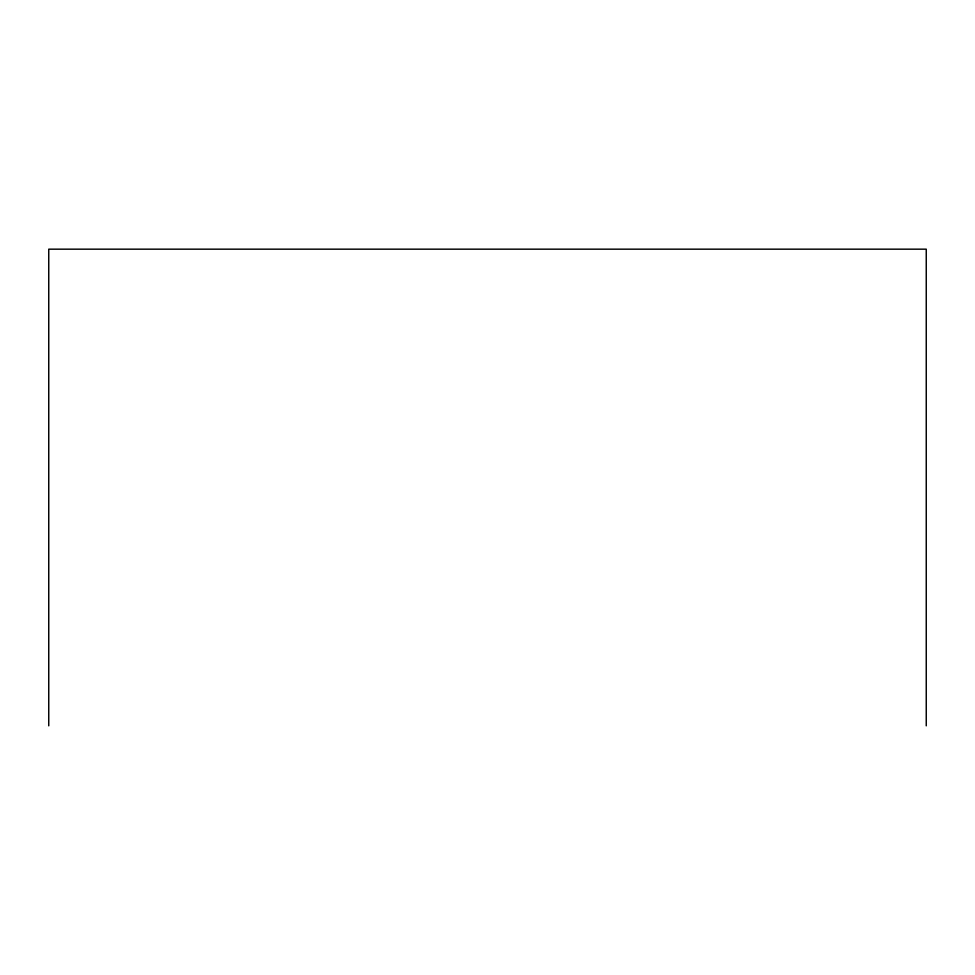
<?xml version="1.0" encoding="UTF-8"?>
<svg xmlns="http://www.w3.org/2000/svg" width="975" height="975" viewBox="0 0 975 975"><rect width="100%" height="100%" fill="white"/><g stroke="black" fill="none" stroke-linecap="round" stroke-linejoin="round"><path stroke-width="1.46" d="M926.25 725.827L926.25 249.173L48.75 249.173L48.75 725.827"/></g></svg>
